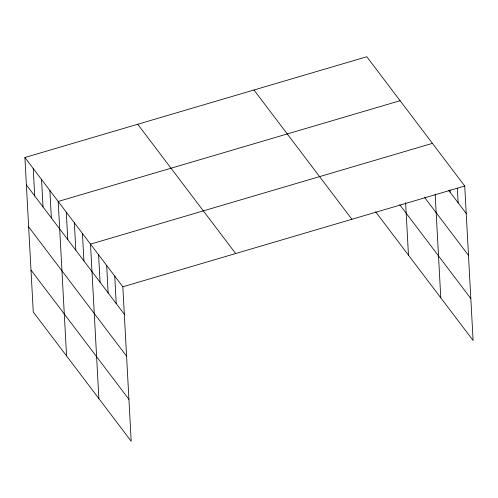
<?xml version="1.0" encoding="UTF-8"?>
<svg xmlns="http://www.w3.org/2000/svg" width="498" height="498" viewBox="0 0 498 498"><rect width="100%" height="100%" fill="white"/><g stroke="black" fill="none" stroke-linecap="round" stroke-linejoin="round"><path stroke-width="0.75" d="M24.9 157.511L122.832 286.792L131.192 441.259L33.266 311.978L24.9 157.511L366.808 56.741L464.734 186.022L473.1 340.489L375.635 211.818M400.099 100.702L58.198 201.466L66.564 355.933M432.42 143.362L90.512 244.132L98.878 398.593M122.832 286.792L464.734 186.022M448.717 190.373L466.221 213.486M424.508 197.326L468.494 255.393M399.726 204.703L470.828 298.576M253.974 89.995L351.905 219.276M137.728 124.257L235.66 253.538M26.388 184.97L124.313 314.25M28.66 226.883L126.585 356.163M30.994 270.065L128.926 399.346M457.357 188.325L458.141 202.817M449.937 189.863L450.061 192.153M435.165 194.108L440.786 297.823M405.621 202.642L408.466 255.163M114.752 276.129L116.239 303.587M106.672 265.459L108.159 292.924M98.592 254.795L100.079 282.254M82.431 233.462L83.919 260.921M74.351 222.799L75.839 250.257M66.278 212.136L67.759 239.594M49.875 190.479L51.356 217.937M41.546 179.492L43.033 206.95M33.223 168.498L34.711 195.957"/></g></svg>
